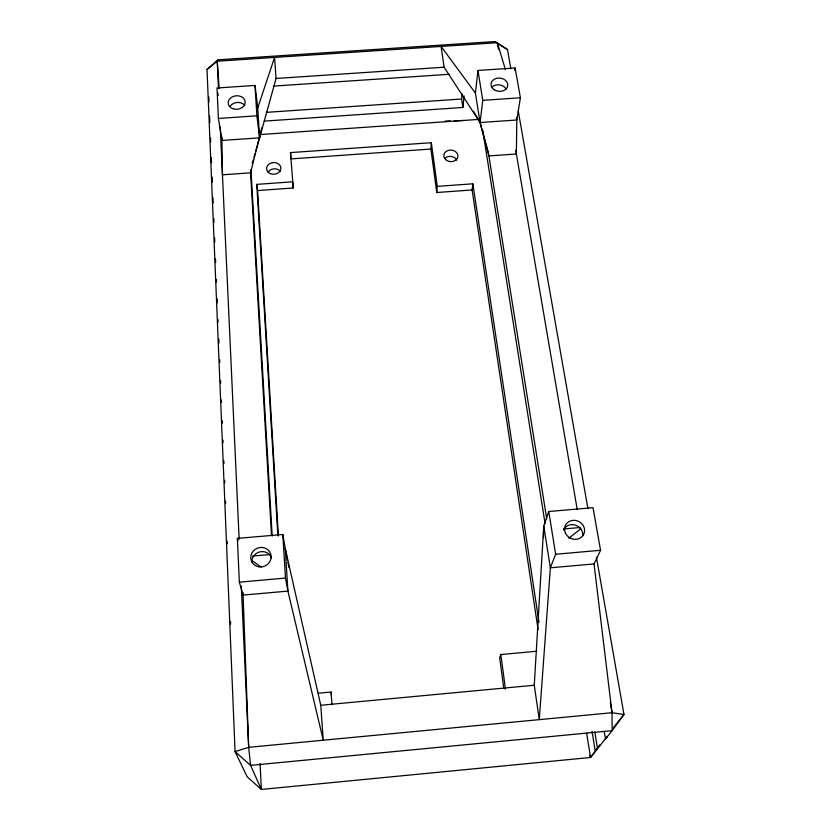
<?xml version="1.0" encoding="UTF-8"?>
<svg xmlns="http://www.w3.org/2000/svg" width="831" height="831" viewBox="0 0 831 831"><rect width="100%" height="100%" fill="white"/><g stroke="black" fill="none" stroke-linecap="round" stroke-linejoin="round"><path stroke-width="1.25" d="M543.422 537.657L543.765 526.044L548.772 511.501L593.012 507.679L600.553 550.288L594.02 563.927L612.021 712.707L612.146 730.646L605.498 738.904L604.241 731.405M534.26 685.243L543.765 526.044L550.361 567.812L539.277 719.646L534.26 685.243L320.756 705.27L285.251 548.533L282.8 534.468L237.365 538.395L239.349 582.157L243.099 595.089L248.677 747.329L250.598 765.382L261.36 789.45L590.55 757.477L607.056 736.744L605.498 738.904M436.774 192.512L437.262 186.373L472.86 183.807L472.112 189.956L436.774 192.512L430.905 149.05L431.341 142.714L290.486 152.592L293.239 187.993L257.589 190.548L256.769 184.378L292.689 181.823L293.239 187.993M264.227 121.118L462.909 107.459L461.62 99.014L462.119 93.955M462.909 107.459L464.072 95.835M475.415 93.072L477.96 70.458L515.116 67.965L520.393 97.767L516.809 119.986L516.373 153.995L488.888 155.937L480.069 122.531L475.415 93.072L441.095 46.432L444.118 67.218L480.069 122.531L488.368 152.707M516.373 117.431L516.809 119.986L480.069 122.531L482.759 100.354L477.96 70.458M514.732 70.479L515.116 67.965M271.477 535.154L250.578 172.827L261.755 127.777M257.745 107.895L255.013 85.437L217.026 87.993L218.397 118.449L222.043 140.449L259.615 137.842L276.069 78.467L274.562 57.432L257.745 107.895L259.615 137.842L255.709 151.252M252.157 163.447L253.226 159.791M253.933 157.35L254.992 153.693M536.816 651.234L500.792 654.558L499.66 657.83L503.763 688.234M548.772 511.501L555.638 554.246L550.361 567.812L594.02 563.927M260.082 763.544L261.36 789.45L247.191 776.819L235.069 751.608L207.023 69.472L217.244 61.214L218.013 59.822L494.861 41.55L507.481 49.528L510.836 68.713M589.719 755.275L590.55 757.477L600.003 744.597M613.517 727.551L623.977 714.504L596.419 557.206M207.023 69.472L218.013 59.822M568.851 538.176L580.796 528.838M248.677 747.329L235.069 751.608L250.598 765.382L612.146 730.646L623.977 714.504L612.021 712.707L248.677 747.329L241.281 585.897M318.231 693.231L331.05 692.036L331.382 695.028M239.349 582.157L285.49 578.085L287.91 591.111L323.249 740.224L320.756 705.27M555.638 554.246L600.553 550.288M252.624 556.064L269.182 554.62M563.46 528.973L580.215 527.508M430.905 149.05L291.058 158.898L290.486 152.592M250.578 172.827L222.448 174.822L221.867 136.689M266.315 112.362L461.62 99.014M218.397 118.449L256.893 115.81L259.615 137.842M482.759 100.354L520.393 97.767M260.165 134.56L478.594 119.425M276.069 78.467L444.118 67.218M273.347 86.112L449.062 74.302M218.491 88.325L217.244 61.214L497.322 42.713L505.435 69.721M445.167 121.077L450.35 120.911M454.235 120.786L463.314 120.485M494.861 41.55L507.481 49.528M251.554 560.323L261.1 567.002M473.639 111.416L480.069 122.531M237.365 538.395L237.988 540.721M287.474 559.938L285.251 548.533L287.91 591.111L243.099 595.089L242.974 592.503M287.973 562.473L288.959 567.542M518.232 110.918L587.912 508.614M497.322 42.713L498.413 49.112M515.719 150.151L577.254 509.632M610.276 702.496L612.021 712.707M594.809 731.976L597.531 748.586M592.004 731.249L595.318 751.556M217.826 92.979L218.231 95.472M586.634 733.16L590.55 757.477M488.545 153.787L546.715 518.783M482.749 130.301L545.094 523.634M472.86 183.807L538.997 622.419M472.112 189.956L538.093 629.586M431.341 142.714L437.262 186.373M500.792 654.558L505.477 689.024M331.05 692.036L331.995 704.698M217.244 61.214L219.135 88.408M255.013 85.437L256.893 115.81M282.8 534.468L285.49 578.085M257.589 190.548L278.395 536.026M256.769 184.378L277.845 535.455M250.941 169.524L272.184 536.026M220.267 127.06L239.141 539.257M208.778 96.687L208.996 101.87M209.578 116.122L209.848 122.604M210.492 138.164L210.659 142.049M211.303 157.599L211.51 162.783M212.102 177.045L212.321 182.228M212.965 197.778L213.183 202.961M213.827 218.511L213.983 222.407M214.627 237.957L214.793 241.842M215.489 258.69L215.644 262.586M216.34 279.434L216.455 282.021M217.151 298.869L217.306 302.764M218.002 319.613L218.117 322.199M218.813 339.048L218.969 342.943M219.675 359.792L219.779 362.378M220.527 380.525L220.641 383.122M221.337 399.971L221.441 402.557M222.189 420.704L222.303 423.301M222.999 440.15L223.103 442.736M223.861 460.883L223.965 463.48M224.661 480.328L224.765 482.915M225.523 501.062L225.627 503.648M227.185 541.241L227.289 543.827M230.509 621.598L230.623 624.185M563.563 530.074A10.107 9.276 26.7 0 1 575.145 525.036A10.107 9.276 26.7 0 1 582.739 535.631M230.135 106.295A8.466 6.741 -5.3 0 1 244.74 105.298M491.848 87.12A8.341 6.606 6 0 1 506.131 89.135M251.803 562.099A10.169 9.598 -21.5 0 1 260.061 551.815A10.169 9.598 -21.5 0 1 271.477 557.871M444.793 158.409A7.032 5.765 4.4 0 1 456.832 160.154M268.112 172.142A7.105 5.838 -4.5 0 1 280.369 171.269M446.517 160.3A7.084 5.786 4.4 0 0 457.891 156.862A7.084 5.786 4.4 0 0 448.252 150.411A7.084 5.786 4.4 0 0 446.517 160.3M565.433 533.138A10.19 9.338 26.4 0 0 582.728 535.891A10.19 9.338 26.4 0 0 575.561 520.445A10.19 9.338 26.4 0 0 565.433 533.138M232.753 108.684A8.518 6.773 -5.3 0 0 245.166 101.933A8.518 6.773 -5.3 0 0 232.078 96.978A8.518 6.773 -5.3 0 0 232.753 108.684M270.532 173.721A7.157 5.869 -4.4 0 0 280.878 167.872A7.157 5.869 -4.4 0 0 269.815 163.582A7.157 5.869 -4.4 0 0 270.532 173.721M494.31 89.81A8.403 6.638 6 0 0 507.699 85.863A8.403 6.638 6 0 0 496.117 78.446A8.403 6.638 6 0 0 494.31 89.81M258.856 566.794A10.263 9.66 -21.1 0 0 270.636 553.789A10.263 9.66 -21.1 0 0 253.372 550.984A10.263 9.66 -21.1 0 0 258.856 566.794"/></g></svg>
